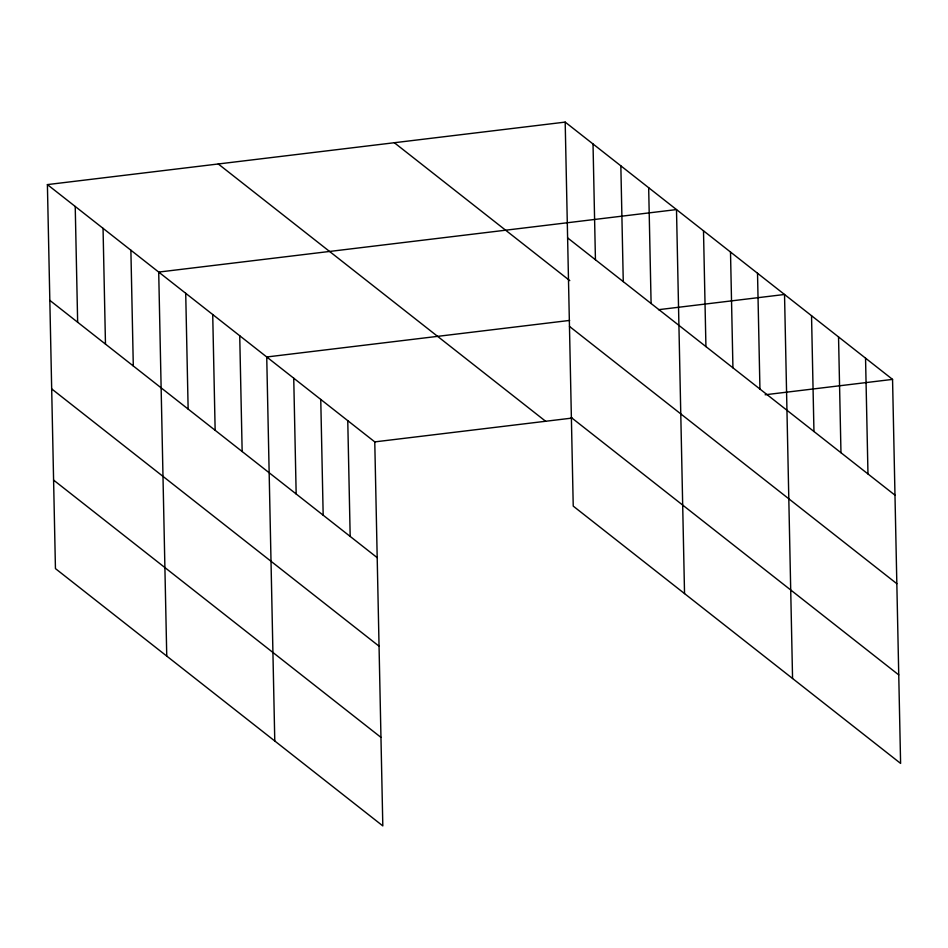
<?xml version="1.0" encoding="UTF-8"?>
<svg xmlns="http://www.w3.org/2000/svg" width="948" height="948" viewBox="0 0 948 948"><rect width="100%" height="100%" fill="white"/><g stroke="black" fill="none" stroke-linecap="round" stroke-linejoin="round"><path stroke-width="1.42" d="M47.4 184.599L374.768 441.887L382.814 825.898L55.446 568.61L47.4 184.599L565.186 122.102L892.554 379.39L900.6 763.401L573.232 506.114L565.186 122.102M569.641 320.424L266.732 356.981L274.778 740.992M658.54 309.688L784.529 294.484L792.564 678.495M374.768 441.887L572.047 418.08M765.131 394.771L892.554 379.39M567.615 237.889L894.983 495.176M394.321 142.721L569.772 280.62M569.464 326.408L896.832 583.695M571.383 417.606L898.751 674.893M218.265 163.968L545.633 421.268M49.829 300.374L377.197 557.661M51.678 388.893L379.046 646.18M53.586 480.091L380.954 737.378M865.548 358.166L867.977 473.953M838.542 336.943L840.971 452.729M811.535 315.72L813.953 431.494M757.523 273.261L759.94 389.047M730.505 252.038L732.934 367.824M703.499 230.814L705.928 346.589M684.539 593.59L676.493 209.579L158.707 272.076L166.753 656.087M648.669 187.716L651.098 303.49M620.845 165.841L623.263 281.627M593.021 143.978L595.439 259.752M347.762 420.663L350.179 536.438M320.756 399.428L323.173 515.214M293.738 378.205L296.167 493.991M239.726 335.758L242.155 451.532M212.719 314.523L215.149 430.309M185.713 293.299L188.142 409.086M130.883 250.201L133.301 365.987M103.048 228.338L105.477 344.112M75.224 206.463L77.653 322.249"/></g></svg>
